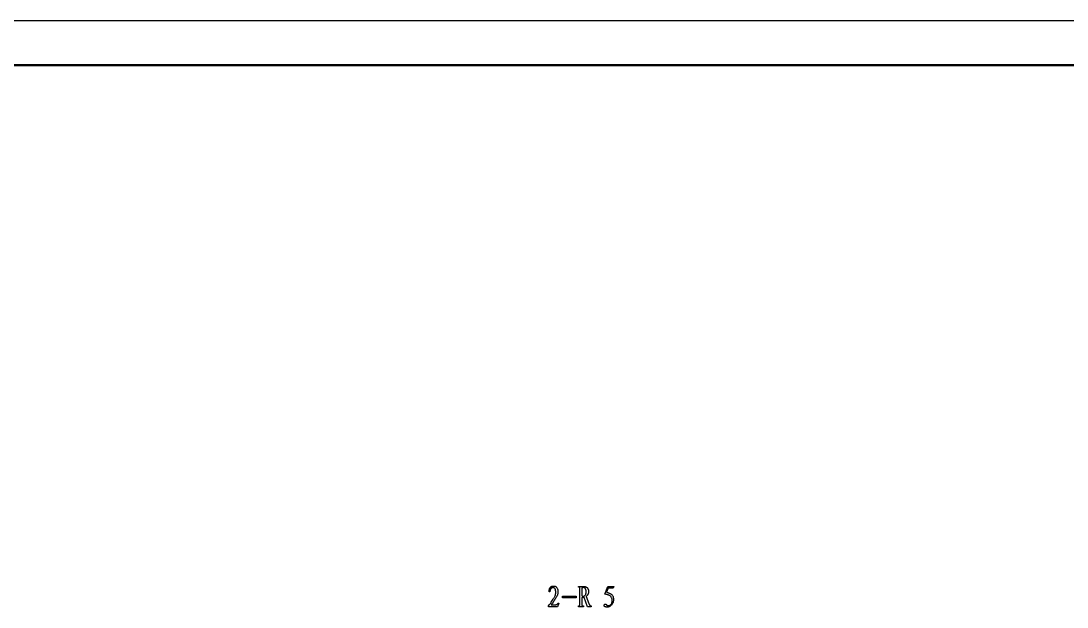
# Model space of a CAD drawing. Extents: x 0 to 420, y 0 to 297.
# Drawn here: x 209.3 to 327.7, y 230.7 to 297 of the extents above; entities that cross this region are included whole.
import ezdxf

# ---------------------------------------------------------------- set-up
doc = ezdxf.new("R2010")
doc.units = 0

msp = doc.modelspace()

# ---------------------------------------------------------------- linework, layer by layer
at = {"color": 7, "lineweight": 25}
msp.add_line((420, 297), (0, 297), dxfattribs=at)
at = {"color": 7, "lineweight": 50}
msp.add_line((415, 292), (25, 292), dxfattribs=at)
at = {"color": 34, "lineweight": 25}
for points in [[(269.3, 230.92), (269.84, 230.92), (269.86, 230.93), (269.89, 230.94), (269.92, 230.95), (269.94, 230.96), (269.97, 230.98), (269.99, 231), (270.01, 231.02), (270.04, 231.05), (270.06, 231.08), (270.08, 231.11), (270.16, 231.11), (270.03, 230.7), (269, 230.7), (269, 230.78), (269.11, 230.94), (269.21, 231.08), (269.31, 231.21), (269.39, 231.33), (269.46, 231.44), (269.53, 231.54), (269.58, 231.62), (269.63, 231.7), (269.67, 231.77), (269.7, 231.82), (269.72, 231.87), (269.74, 231.92), (269.76, 231.97), (269.78, 232.02), (269.79, 232.07), (269.8, 232.11), (269.81, 232.16), (269.82, 232.21), (269.82, 232.26), (269.82, 232.31), (269.82, 232.35), (269.82, 232.4), (269.82, 232.44), (269.81, 232.48), (269.81, 232.52), (269.8, 232.56), (269.79, 232.6), (269.78, 232.63), (269.77, 232.67), (269.75, 232.7), (269.74, 232.72), (269.72, 232.75), (269.7, 232.77), (269.68, 232.79), (269.66, 232.81), (269.63, 232.82), (269.6, 232.83), (269.57, 232.84), (269.54, 232.85), (269.51, 232.85), (269.47, 232.85), (269.44, 232.84), (269.41, 232.83), (269.38, 232.82), (269.35, 232.81), (269.33, 232.8), (269.31, 232.78), (269.28, 232.76), (269.27, 232.74), (269.25, 232.71), (269.23, 232.68), (269.22, 232.65), (269.2, 232.62), (269.19, 232.59), (269.18, 232.56), (269.17, 232.53), (269.16, 232.5), (269.15, 232.46), (269.14, 232.43), (269.14, 232.4), (269.06, 232.4), (269.07, 232.47), (269.08, 232.54), (269.09, 232.6), (269.1, 232.66), (269.11, 232.71), (269.13, 232.76), (269.15, 232.8), (269.17, 232.84), (269.19, 232.87), (269.21, 232.89), (269.23, 232.92), (269.25, 232.94), (269.27, 232.96), (269.3, 232.97), (269.32, 232.99), (269.35, 233), (269.37, 233.01), (269.4, 233.02), (269.42, 233.03), (269.45, 233.03), (269.47, 233.03), (269.5, 233.04), (269.52, 233.04), (269.55, 233.04), (269.57, 233.04), (269.6, 233.04), (269.62, 233.04), (269.65, 233.04), (269.67, 233.03), (269.7, 233.03), (269.72, 233.03), (269.75, 233.02), (269.77, 233.01), (269.8, 232.99), (269.82, 232.97), (269.85, 232.95), (269.87, 232.93), (269.9, 232.91), (269.92, 232.88), (269.95, 232.85), (269.97, 232.81), (269.99, 232.78), (270.01, 232.74), (270.02, 232.69), (270.04, 232.65), (270.05, 232.6), (270.06, 232.55), (270.06, 232.5), (270.07, 232.44), (270.07, 232.38), (270.07, 232.32), (270.06, 232.26), (270.05, 232.2), (270.04, 232.14), (270.02, 232.07), (270, 232.01), (269.97, 231.95), (269.95, 231.88), (269.91, 231.82), (269.88, 231.75), (269.84, 231.69), (269.79, 231.61), (269.74, 231.54), (269.69, 231.46), (269.64, 231.38), (269.58, 231.3), (269.52, 231.21), (269.45, 231.11), (269.38, 231.02)], [(272.76, 231.7), (272.76, 230.92), (272.77, 230.89), (272.78, 230.87), (272.79, 230.85), (272.81, 230.83), (272.82, 230.82), (272.84, 230.8), (272.87, 230.79), (272.89, 230.79), (272.92, 230.78), (272.95, 230.78), (272.95, 230.7), (272.38, 230.7), (272.38, 230.78), (272.41, 230.78), (272.43, 230.79), (272.46, 230.79), (272.48, 230.8), (272.5, 230.81), (272.51, 230.83), (272.53, 230.84), (272.54, 230.86), (272.55, 230.88), (272.56, 230.91), (272.56, 232.79), (272.55, 232.82), (272.54, 232.84), (272.53, 232.85), (272.51, 232.87), (272.5, 232.88), (272.48, 232.9), (272.46, 232.9), (272.43, 232.91), (272.41, 232.91), (272.38, 232.92), (272.38, 233), (272.98, 233), (273.04, 232.99), (273.09, 232.98), (273.14, 232.97), (273.18, 232.96), (273.23, 232.94), (273.27, 232.92), (273.31, 232.91), (273.34, 232.88), (273.37, 232.86), (273.4, 232.83), (273.42, 232.8), (273.44, 232.77), (273.46, 232.74), (273.48, 232.7), (273.49, 232.66), (273.51, 232.62), (273.52, 232.58), (273.52, 232.53), (273.53, 232.48), (273.53, 232.43), (273.53, 232.38), (273.52, 232.33), (273.52, 232.28), (273.51, 232.24), (273.5, 232.19), (273.49, 232.15), (273.47, 232.12), (273.45, 232.08), (273.43, 232.05), (273.41, 232.02), (273.39, 231.99), (273.37, 231.97), (273.35, 231.94), (273.33, 231.92), (273.31, 231.91), (273.3, 231.89), (273.29, 231.88), (273.27, 231.86), (273.26, 231.86), (273.25, 231.85), (273.55, 231.07), (273.58, 231.02), (273.6, 230.97), (273.63, 230.93), (273.65, 230.89), (273.68, 230.86), (273.71, 230.83), (273.73, 230.81), (273.76, 230.8), (273.8, 230.79), (273.83, 230.78), (273.83, 230.7), (273.43, 230.7), (273.02, 231.75), (272.98, 231.75), (272.94, 231.75), (272.91, 231.75), (272.87, 231.74), (272.85, 231.74), (272.82, 231.73), (272.8, 231.73), (272.79, 231.72), (272.77, 231.71)], [(273.17, 232.75), (273.15, 232.77), (273.14, 232.79), (273.12, 232.81), (273.1, 232.82), (273.07, 232.83), (273.05, 232.84), (273.02, 232.85), (273, 232.86), (272.97, 232.86), (272.94, 232.86), (272.91, 232.86), (272.88, 232.86), (272.86, 232.85), (272.84, 232.85), (272.82, 232.84), (272.8, 232.84), (272.79, 232.83), (272.78, 232.82), (272.77, 232.8), (272.76, 232.79), (272.76, 231.97), (272.77, 231.96), (272.78, 231.94), (272.79, 231.93), (272.8, 231.92), (272.82, 231.91), (272.83, 231.9), (272.85, 231.9), (272.88, 231.89), (272.9, 231.89), (272.93, 231.89), (272.96, 231.89), (272.98, 231.89), (273.01, 231.9), (273.04, 231.91), (273.06, 231.92), (273.08, 231.93), (273.11, 231.95), (273.13, 231.96), (273.15, 231.98), (273.16, 232.01), (273.18, 232.03), (273.2, 232.06), (273.21, 232.09), (273.22, 232.12), (273.23, 232.16), (273.24, 232.2), (273.25, 232.24), (273.25, 232.28), (273.25, 232.33), (273.25, 232.38), (273.25, 232.43), (273.25, 232.48), (273.25, 232.52), (273.24, 232.57), (273.23, 232.6), (273.22, 232.64), (273.21, 232.67), (273.2, 232.7), (273.19, 232.73)], [(276.21, 231.41), (276.21, 231.47), (276.2, 231.52), (276.19, 231.57), (276.18, 231.63), (276.16, 231.67), (276.14, 231.72), (276.11, 231.77), (276.08, 231.81), (276.04, 231.85), (276, 231.89), (275.96, 231.93), (275.91, 231.96), (275.86, 231.99), (275.8, 232.02), (275.74, 232.04), (275.67, 232.06), (275.6, 232.08), (275.53, 232.09), (275.45, 232.1), (275.36, 232.11), (275.72, 233), (276.4, 233), (276.3, 232.78), (275.74, 232.78), (275.57, 232.33), (275.64, 232.31), (275.71, 232.3), (275.78, 232.28), (275.84, 232.25), (275.9, 232.23), (275.96, 232.2), (276.01, 232.17), (276.06, 232.14), (276.11, 232.11), (276.15, 232.07), (276.18, 232.04), (276.22, 231.99), (276.25, 231.95), (276.27, 231.9), (276.3, 231.84), (276.31, 231.78), (276.33, 231.72), (276.34, 231.66), (276.34, 231.59), (276.35, 231.51), (276.34, 231.44), (276.34, 231.37), (276.33, 231.3), (276.31, 231.24), (276.3, 231.17), (276.27, 231.11), (276.25, 231.06), (276.22, 231), (276.18, 230.95), (276.15, 230.91), (276.11, 230.86), (276.07, 230.82), (276.02, 230.79), (275.98, 230.75), (275.94, 230.73), (275.89, 230.71), (275.85, 230.69), (275.8, 230.67), (275.75, 230.66), (275.7, 230.66), (275.66, 230.66), (275.61, 230.66), (275.57, 230.66), (275.53, 230.66), (275.5, 230.66), (275.47, 230.67), (275.44, 230.68), (275.41, 230.69), (275.39, 230.7), (275.37, 230.71), (275.36, 230.72), (275.35, 230.73), (275.33, 230.75), (275.32, 230.76), (275.31, 230.77), (275.31, 230.79), (275.3, 230.8), (275.3, 230.82), (275.29, 230.83), (275.29, 230.85), (275.29, 230.87), (275.3, 230.88), (275.3, 230.9), (275.3, 230.91), (275.31, 230.92), (275.32, 230.93), (275.33, 230.94), (275.34, 230.95), (275.35, 230.96), (275.36, 230.97), (275.37, 230.97), (275.39, 230.98), (275.4, 230.98), (275.42, 230.98), (275.43, 230.99), (275.44, 230.99), (275.46, 230.98), (275.47, 230.98), (275.48, 230.98), (275.5, 230.97), (275.51, 230.97), (275.52, 230.96), (275.54, 230.95), (275.55, 230.93), (275.56, 230.92), (275.57, 230.9), (275.58, 230.88), (275.59, 230.86), (275.6, 230.84), (275.61, 230.81), (275.68, 230.81), (275.74, 230.82), (275.8, 230.82), (275.85, 230.83), (275.9, 230.85), (275.95, 230.87), (275.99, 230.89), (276.03, 230.91), (276.06, 230.94), (276.09, 230.97), (276.11, 231), (276.13, 231.03), (276.15, 231.07), (276.16, 231.11), (276.18, 231.16), (276.19, 231.2), (276.2, 231.25), (276.2, 231.3), (276.21, 231.35)], [(270.59, 231.9), (272.12, 231.9), (272.12, 231.71), (270.59, 231.71)]]:
    msp.add_lwpolyline(points, close=True, dxfattribs=at)

doc.saveas('drawing.dxf')
